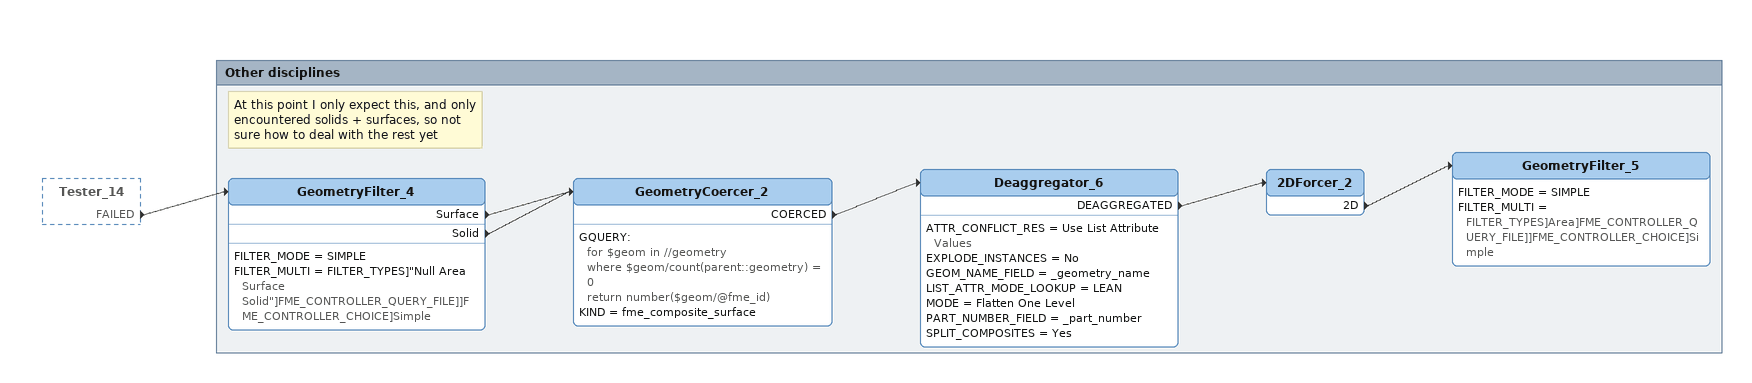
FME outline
Tester_14 [outside]
    FAILED -> GeometryFilter_4

Bookmark: Other disciplines
Note: At this point I only expect this, and only encountered solids + surfaces, so not sure how to deal with the rest yet
GeometryFilter_4
    FILTER_MODE = SIMPLE
    FILTER_MULTI = FILTER_TYPES]"Null Area Surface Solid"]FME_CONTROLLER_QUERY_FILE]]FME_CONTROLLER_CHOICE]Simple
    Surface -> GeometryCoercer_2
    Solid -> GeometryCoercer_2
GeometryCoercer_2
    GQUERY:
      for $geom in //geometry
      where $geom/count(parent::geometry) = 0
      return number($geom/@fme_id)
    KIND = fme_composite_surface
    COERCED -> Deaggregator_6
Deaggregator_6
    ATTR_CONFLICT_RES = Use List Attribute Values
    EXPLODE_INSTANCES = No
    GEOM_NAME_FIELD = _geometry_name
    LIST_ATTR_MODE_LOOKUP = LEAN
    MODE = Flatten One Level
    PART_NUMBER_FIELD = _part_number
    SPLIT_COMPOSITES = Yes
    DEAGGREGATED -> 2DForcer_2
2DForcer_2
    2D -> GeometryFilter_5
GeometryFilter_5
    FILTER_MODE = SIMPLE
    FILTER_MULTI = FILTER_TYPES]Area]FME_CONTROLLER_QUERY_FILE]]FME_CONTROLLER_CHOICE]Simple
